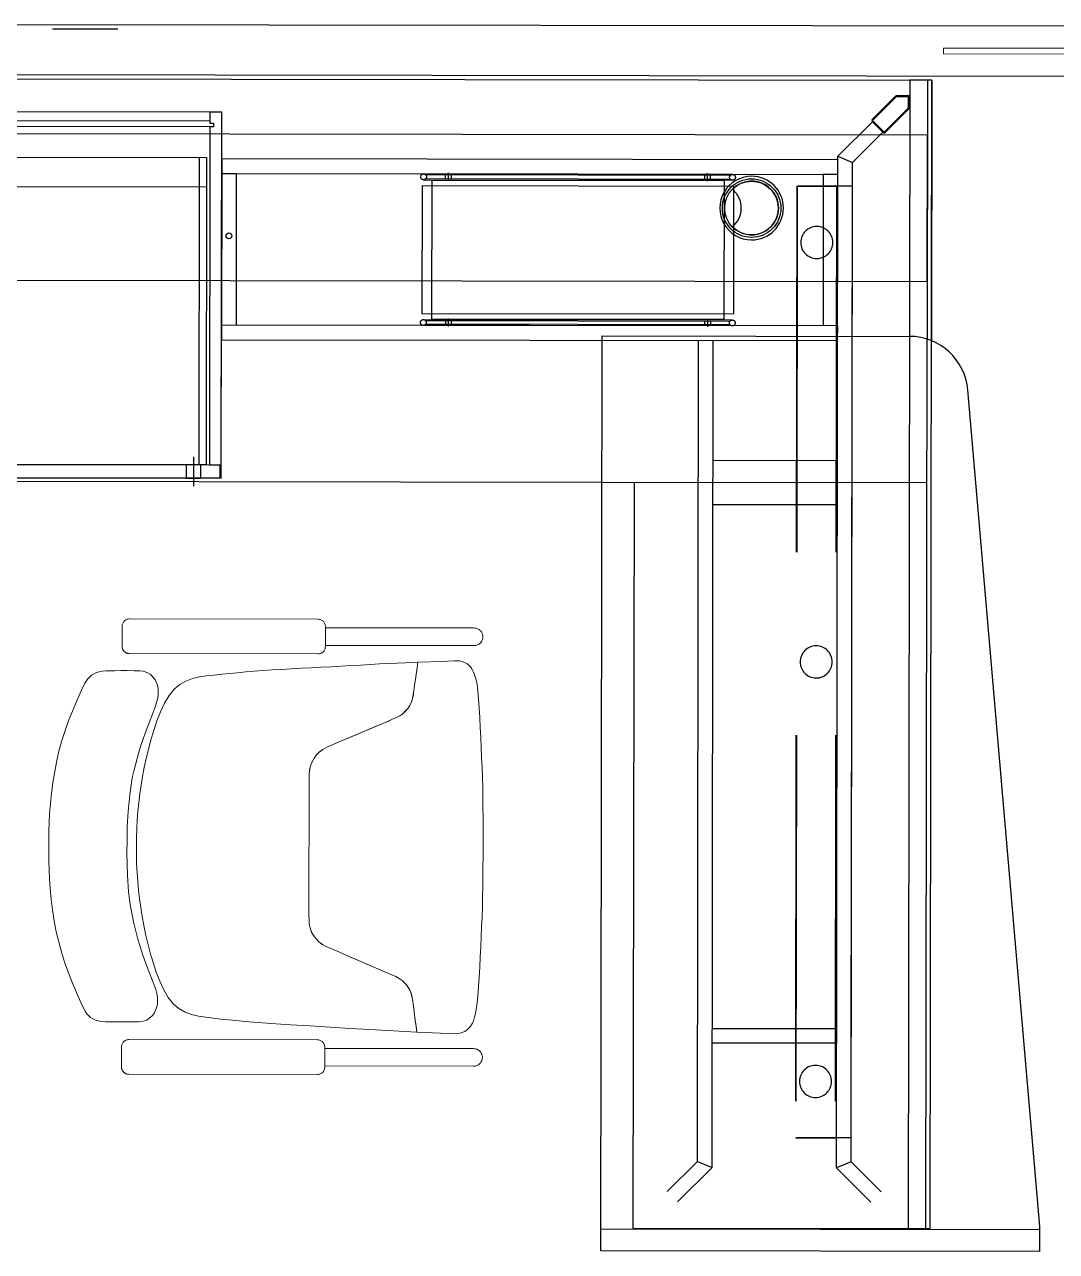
# Model space of a CAD drawing. Header units: inches. Extents: x 54 to 199, y 70 to 109.
# Drawn here: x 131.69 to 133.1, y 76.307 to 77.983 of the extents above; entities that cross this region are included whole.
import ezdxf
from ezdxf.enums import TextEntityAlignment as Align

# ---------------------------------------------------------------- set-up
doc = ezdxf.new("R2010")
doc.units = ezdxf.units.IN
doc.header["$MEASUREMENT"] = 0
for name, pattern in [('ACAD_ISO02W100', [15, 12, -3]), ('ACAD_ISO03W100', [30, 12, -18]), ('DASHED', [0.75, 0.5, -0.25]), ('DGN Style 2', [0.635854, 0.381513, -0.254342]), ('DGN Style 5', [15.868117, 6.800621, -9.067495]), ('HIDDEN', [0.375, 0.25, -0.125]), ('HIDDEN2', [0.1875, 0.125, -0.0625])]:
    doc.linetypes.add(name, pattern=pattern)
for name, color, linetype in [('1501', 6, 'Continuous'), ('A002_Pen02', 2, 'Continuous'), ('columns', 6, 'Continuous'), ('DIM', 152, 'Continuous')]:
    doc.layers.add(name, color=color, linetype=linetype)
doc.layers.add('A000_Non-Print', color=190, linetype='Continuous', plot=False)
doc.layers.add('GLASS-EEE', color=140, linetype='Continuous', lineweight=5)
doc.layers.add('HIDDEN-EEE', color=6, linetype='HIDDEN', lineweight=9)
doc.layers.add('GOLDCLADDING', color=7, linetype='Continuous', true_color=0xffc20a)
doc.styles.add('ROMANS', font='romans.shx')

# ---------------------------------------------------------------- blocks, each defined once
blk = doc.blocks.new('GRWRFHRH')
at = {"color": 252, "ltscale": 3}
for p, q in [((-6.6849, 5.3109), (-8.4485, 5.3135)), ((-8.4486, 5.2455), (-6.685, 5.2429))]:
    blk.add_line(p, q, dxfattribs=at)
at = {"color": 252, "linetype": 'ACAD_ISO02W100', "ltscale": 3}
for p, q in [((-7.0786, 5.2375), (-7.0809, 3.6685)), ((-7.0486, 5.2375), (-7.0786, 5.2375)), ((-7.0509, 3.6685), (-7.0486, 5.2375)), ((-7.1769, 5.1336), (-7.1298, 5.1806)), ((-7.1569, 5.1253), (-7.1156, 5.1665)), ((-8.0187, 5.1299), (-8.0191, 4.8829)), ((-7.1769, 5.1287), (-8.0187, 5.1299)), ((-7.1789, 3.7517), (-7.1769, 5.1336)), ((-7.1769, 5.1336), (-7.1569, 5.1253)), ((-7.1589, 3.7599), (-7.1569, 5.1253)), ((-8.0188, 5.1099), (-7.9988, 5.1099)), ((-8.0188, 5.1099), (-7.1769, 5.1087)), ((-7.9988, 5.1099), (-7.9991, 4.9029)), ((-7.1969, 5.1087), (-7.1972, 4.9017)), ((-7.1769, 5.1087), (-7.1969, 5.1087)), ((-7.1772, 4.9017), (-8.0191, 4.9029)), ((-7.1773, 4.8817), (-7.1772, 4.9017)), ((-8.0191, 4.8829), (-7.1773, 4.8817)), ((-7.3689, 3.7602), (-7.3673, 4.8819)), ((-7.3489, 3.7519), (-7.3473, 4.8819)), ((-7.0569, 3.6685), (-7.0551, 4.8838)), ((-7.1775, 4.7177), (-7.3475, 4.7179)), ((-7.0554, 4.6875), (-7.4994, 4.6881)), ((-7.4554, 4.6881), (-7.4569, 3.6691)), ((-7.3476, 4.6579), (-7.1776, 4.6577)), ((-7.3487, 3.9419), (-7.1787, 3.9417)), ((-7.1787, 3.9417), (-7.1787, 3.9217)), ((-7.1787, 3.9217), (-7.3487, 3.9219)), ((-7.3689, 3.7602), (-7.4102, 3.7191)), ((-7.3689, 3.7602), (-7.3489, 3.7519)), ((-7.1589, 3.7599), (-7.1789, 3.7517)), ((-7.1589, 3.7599), (-7.1178, 3.7186)), ((-7.3489, 3.7519), (-7.3961, 3.7049)), ((-7.1789, 3.7517), (-7.1319, 3.7045)), ((-7.4569, 3.6691), (-7.0569, 3.6685)), ((-7.0809, 3.6685), (-7.0509, 3.6685))]:
    blk.add_line(p, q, dxfattribs=at)
at = {"color": 252}
for p, q in [((-7.1301, 5.1838), (-7.0979, 5.216)), ((-7.1292, 5.1829), (-7.097, 5.2151)), ((-7.0965, 5.2165), (-7.0816, 5.2165)), ((-7.0965, 5.2153), (-7.0816, 5.2153)), ((-7.0809, 5.2145), (-7.0809, 5.1997)), ((-7.0796, 5.2145), (-7.0796, 5.1997)), ((-7.0811, 5.1991), (-7.1133, 5.167)), ((-7.0802, 5.1982), (-7.1125, 5.1661)), ((-7.1153, 5.1661), (-7.1301, 5.181)), ((-7.1144, 5.167), (-7.1292, 5.1819))]:
    blk.add_line(p, q, dxfattribs=at)
at = {"color": 252, "linetype": 'DGN Style 2', "ltscale": 30}
for p, q in [((-8.0187, 5.1939), (-8.4187, 5.1945)), ((-8.4027, 5.1825), (-8.0347, 5.1819)), ((-8.0187, 5.1939), (-8.0347, 5.1939)), ((-8.0347, 5.1939), (-8.0347, 5.1789)), ((-8.0347, 5.1819), (-8.0347, 5.1789)), ((-8.0194, 4.7119), (-8.0187, 5.1939)), ((-8.0194, 4.6939), (-8.0187, 5.1939)), ((-8.0347, 5.1739), (-8.4027, 5.1745)), ((-8.0347, 5.1739), (-8.0354, 4.7119)), ((-8.0347, 5.1789), (-8.0297, 5.1789)), ((-8.0297, 5.1739), (-8.0347, 5.1739)), ((-8.0297, 5.1789), (-8.0297, 5.1739)), ((-8.3981, 5.1325), (-8.0393, 5.1319)), ((-8.0493, 5.1319), (-8.05, 4.7119)), ((-8.0393, 5.1319), (-8.04, 4.7119)), ((-8.3982, 5.0925), (-8.0394, 5.0919)), ((-8.4134, 4.7125), (-8.0254, 4.7119)), ((-8.04, 4.7119), (-8.3988, 4.7125)), ((-8.0674, 4.712, 0.1342), (-8.0674, 4.694, 0.1342)), ((-8.0474, 4.7119, 0.1342), (-8.0674, 4.712, 0.1342)), ((-8.0574, 4.7231, 0.1342), (-8.0574, 4.6828, 0.1342)), ((-8.0474, 4.6939, 0.1342), (-8.0474, 4.7119, 0.1342)), ((-8.0354, 4.7119), (-8.0194, 4.7119)), ((-8.0254, 4.7119), (-8.0214, 4.7119)), ((-8.0214, 4.7119), (-8.0214, 4.7029)), ((-8.4194, 4.6945), (-8.0194, 4.6939)), ((-8.0214, 4.6939), (-8.4174, 4.6945)), ((-8.0674, 4.694, 0.1342), (-8.0474, 4.6939, 0.1342)), ((-8.0214, 4.7029), (-8.0214, 4.6939))]:
    blk.add_line(p, q, dxfattribs=at)
at = {"color": 252, "linetype": 'DGN Style 5', "ltscale": 3}
for p, q in [((-7.3209, 5.1089), (-7.7429, 5.1095)), ((-7.7429, 5.1015), (-7.3209, 5.1009)), ((-7.3241, 5.1074), (-7.7398, 5.108)), ((-7.7398, 5.103), (-7.3241, 5.1024)), ((-7.7317, 4.911), (-7.7314, 5.101)), ((-7.7314, 5.101), (-7.3324, 5.1004)), ((-7.7089, 5.0999), (-7.7089, 5.1109)), ((-7.3549, 5.0994), (-7.3549, 5.1104)), ((-7.3324, 5.1004), (-7.3327, 4.9104)), ((-7.3241, 5.1074), (-7.3241, 5.1074)), ((-7.7447, 4.9185), (-7.7445, 5.0935)), ((-7.7445, 5.0935), (-7.3195, 5.0929)), ((-7.3195, 5.0929), (-7.3197, 4.9179)), ((-7.3197, 4.9179), (-7.7447, 4.9185)), ((-7.7092, 4.9119), (-7.7092, 4.9009)), ((-7.7432, 4.9105), (-7.3212, 4.9099)), ((-7.3212, 4.9019), (-7.7432, 4.9025)), ((-7.7401, 4.909), (-7.3244, 4.9084)), ((-7.3244, 4.9034), (-7.7401, 4.904)), ((-7.3327, 4.9104), (-7.7317, 4.911)), ((-7.3552, 4.9114), (-7.3552, 4.9004)), ((-7.3244, 4.9034), (-7.3244, 4.9034))]:
    blk.add_line(p, q, dxfattribs=at)
at = {"color": 252, "linetype": 'DASHED'}
for p, q in [((-7.2331, 5.0927, -0.0032), (-7.235, 3.7927, -0.0032)), ((-7.2327, 5.0927, -0.0032), (-7.2347, 3.7927, -0.0032)), ((-7.2327, 5.0927, -0.0032), (-7.2347, 3.7927, -0.0032)), ((-7.2324, 5.0927, -0.0032), (-7.2343, 3.7927, -0.0032)), ((-7.2331, 5.0927, -0.0032), (-7.1782, 5.0927, -0.0032)), ((-7.157, 5.0926, -0.0032), (-7.231, 5.0927, -0.0032)), ((-7.1789, 5.0927, -0.0032), (-7.1809, 3.7927, -0.0032)), ((-7.1782, 5.0927, -0.0032), (-7.1801, 3.7927, -0.0032)), ((-7.1589, 3.7926, -0.0032), (-7.157, 5.0926, -0.0032)), ((-7.235, 3.7927, -0.0032), (-7.1801, 3.7927, -0.0032)), ((-7.1589, 3.7926, -0.0032), (-7.2329, 3.7927, -0.0032))]:
    blk.add_line(p, q, dxfattribs=at)
at = {"color": 252, "lineweight": 25}
for p, q in [((-7.501, 3.6381), (-7.4991, 4.8881)), ((-7.4991, 4.8881), (-7.079, 4.8875)), ((-6.9011, 3.6714), (-6.9994, 4.8144)), ((-6.901, 3.6372), (-6.9009, 3.6671)), ((-6.901, 3.6372), (-7.501, 3.6381))]:
    blk.add_line(p, q, dxfattribs=at)
at = {"color": 252, "linetype": 'DGN Style 5', "ltscale": 3}
for centre in [(-7.7429, 5.1055), (-7.3209, 5.1049), (-7.7432, 4.9065), (-7.3212, 4.9059)]:
    blk.add_circle(centre, 0.004, dxfattribs=at)
at = {"color": 252, "linetype": 'ACAD_ISO02W100', "ltscale": 3}
blk.add_circle((-7.2948, 5.0628), 0.04, dxfattribs=at)
at = {"color": 252, "ltscale": 3}
blk.add_circle((-8.0089, 5.0249), 0.004, dxfattribs=at)
at = {"color": 252}
for centre, radius, start, end in [((-7.0965, 5.2145), 0.002, 89.915, 134.915), ((-7.0965, 5.2145), 0.00075, 89.915, 134.915), ((-7.0816, 5.2145), 0.002, 359.915, 89.915), ((-7.0816, 5.2145), 0.00075, 359.915, 89.915), ((-7.0816, 5.1997), 0.00075, 314.915, 359.915), ((-7.0816, 5.1997), 0.002, 314.915, 359.915), ((-7.1287, 5.1824), 0.002, 134.915, 224.915), ((-7.1287, 5.1824), 0.00075, 134.915, 224.915), ((-7.1139, 5.1675), 0.002, 224.915, 314.915), ((-7.1139, 5.1675), 0.00075, 224.915, 314.915)]:
    blk.add_arc(centre, radius, start, end, dxfattribs=at)
at = {"color": 252, "lineweight": 25}
for centre, radius, start, end in [((-7.0791, 4.8075), 0.08, 4.915, 89.915), ((-6.9509, 3.6671), 0.05, 359.915, 4.915)]:
    blk.add_arc(centre, radius, start, end, dxfattribs=at)
at = {"color": 252, "linetype": 'DASHED', "extrusion": (0, 0, -1)}
for centre, major_axis, start_param, end_param in [((-7.2058, 5.0158, -0.0032), (-0.0155, 0.0155), 0.786882, 7.070067), ((-7.2066, 4.4427, -0.0032), (0.0155, 0.0155), -0.783914, 5.499271), ((-7.2075, 3.8696, -0.0032), (-0.0155, 0.0155), 0.786882, 7.070067)]:
    blk.add_ellipse(centre, major_axis=major_axis, ratio=1, start_param=start_param, end_param=end_param, dxfattribs=at)
at = {"layer": '1501', "color": 252}
blk.add_lwpolyline([(-7.3211, 5.0885, -0.461701), (-7.3212, 5.0373, 2.461701)], format="xyb", close=True, dxfattribs=at)
at = {"layer": 'A000_Non-Print', "color": 252}
for p, q in [((-7.0547, 5.1625), (-8.4427, 5.1645)), ((-7.055, 4.9625), (-7.0547, 5.1625)), ((-8.443, 4.9645), (-7.055, 4.9625))]:
    blk.add_line(p, q, dxfattribs=at)
at = {"layer": 'A002_Pen02', "color": 252}
for p, q in [((-8.4486, 5.2395), (-7.0486, 5.2375)), ((-7.0546, 5.2375), (-7.0551, 4.8838)), ((-7.0486, 5.2375), (-7.0491, 4.8817)), ((-7.4994, 4.6881), (-8.4494, 4.6895))]:
    blk.add_line(p, q, dxfattribs=at)
at = {"layer": 'A002_Pen02', "color": 252, "linetype": 'DGN Style 5'}
for p, q in [((-7.7129, 5.1029), (-7.7129, 5.1079)), ((-7.7049, 5.1029), (-7.7049, 5.1079)), ((-7.3589, 5.1024), (-7.3589, 5.1074)), ((-7.3509, 5.1024), (-7.3509, 5.1074)), ((-7.7132, 4.9089), (-7.7132, 4.9039)), ((-7.7052, 4.9089), (-7.7052, 4.9039)), ((-7.3592, 4.9084), (-7.3592, 4.9034)), ((-7.3512, 4.9084), (-7.3512, 4.9034))]:
    blk.add_line(p, q, dxfattribs=at)
at = {"layer": 'A002_Pen02', "color": 252, "linetype": 'ACAD_ISO03W100'}
blk.add_line((-7.5009, 3.6681), (-6.9009, 3.6672), dxfattribs=at)
at = {"layer": 'columns', "color": 252}
blk.add_line((-8.2498, 5.3076), (-8.1605, 5.3078), dxfattribs=at)
at = {"layer": 'DIM', "color": 252}
for points in [[(-7.2949, 5.0193, 1), (-7.2948, 5.1063, 1)], [(-7.2948, 5.0996, -1), (-7.2949, 5.0261, -1)]]:
    blk.add_lwpolyline(points, format="xyb", close=True, dxfattribs=at)
at = {"layer": 'GLASS-EEE', "color": 252, "ltscale": 3}
for p, q in [((-6.6849, 5.2809), (-7.0329, 5.2814)), ((-7.0329, 5.2814), (-7.0329, 5.2734)), ((-7.0329, 5.2734), (-6.6849, 5.2729))]:
    blk.add_line(p, q, dxfattribs=at)
at = {"layer": 'HIDDEN-EEE', "color": 252, "linetype": 'HIDDEN2', "ltscale": 300}
for p, q in [((-7.887, 4.5011), (-8.1447, 4.5015)), ((-8.1547, 4.4915), (-8.1547, 4.4641)), ((-7.8771, 4.4637), (-7.877, 4.4911)), ((-7.877, 4.4894), (-7.6738, 4.4891)), ((-7.8771, 4.4654), (-7.6738, 4.4651)), ((-8.1448, 4.4541), (-7.8871, 4.4537)), ((-7.7507, 4.4423), (-7.7572, 4.442)), ((-7.7511, 4.4396), (-7.7507, 4.4423)), ((-7.7507, 4.4423), (-7.7508, 4.4415)), ((-7.7159, 4.4435), (-7.7507, 4.4423)), ((-7.7101, 4.4437), (-7.7159, 4.4435)), ((-7.7006, 4.4441), (-7.7101, 4.4437)), ((-7.697, 4.4443), (-7.7006, 4.4441)), ((-7.6939, 4.444), (-7.697, 4.4443)), ((-7.692, 4.4438), (-7.6939, 4.444)), ((-7.69, 4.4433), (-7.692, 4.4438)), ((-7.6881, 4.4424), (-7.69, 4.4433)), ((-7.6853, 4.4412), (-7.6881, 4.4424)), ((-8.1899, 4.4282, 0.4194), (-8.1965, 4.4248, 0.4194)), ((-8.1819, 4.43, 0.4194), (-8.1899, 4.4282, 0.4194)), ((-8.1763, 4.4304, 0.4194), (-8.1819, 4.43, 0.4194)), ((-8.1648, 4.4307, 0.4194), (-8.1763, 4.4304, 0.4194)), ((-8.1564, 4.4308, 0.4194), (-8.1648, 4.4307, 0.4194)), ((-8.1479, 4.4308, 0.4194), (-8.1564, 4.4308, 0.4194)), ((-8.1384, 4.4306, 0.4194), (-8.1479, 4.4308, 0.4194)), ((-8.13, 4.4305, 0.4194), (-8.1384, 4.4306, 0.4194)), ((-8.1262, 4.43, 0.4194), (-8.13, 4.4305, 0.4194)), ((-8.1197, 4.4278, 0.4194), (-8.1262, 4.43, 0.4194)), ((-8.1166, 4.4259, 0.4194), (-8.1197, 4.4278, 0.4194)), ((-8.1138, 4.4232, 0.4194), (-8.1166, 4.4259, 0.4194)), ((-8.0187, 4.4259), (-8.0291, 4.4248)), ((-8.0081, 4.427), (-8.0187, 4.4259)), ((-7.9971, 4.428), (-8.0081, 4.427)), ((-7.9858, 4.4291), (-7.9971, 4.428)), ((-7.9742, 4.43), (-7.9858, 4.4291)), ((-7.9621, 4.4309), (-7.9742, 4.43)), ((-7.9497, 4.4317), (-7.9621, 4.4309)), ((-7.9368, 4.4325), (-7.9497, 4.4317)), ((-7.9237, 4.4333), (-7.9368, 4.4325)), ((-7.9102, 4.434), (-7.9237, 4.4333)), ((-7.8967, 4.4347), (-7.9102, 4.434)), ((-7.883, 4.4355), (-7.8967, 4.4347)), ((-7.8693, 4.4362), (-7.883, 4.4355)), ((-7.8556, 4.437), (-7.8693, 4.4362)), ((-7.8421, 4.4378), (-7.8556, 4.437)), ((-7.8288, 4.4385), (-7.8421, 4.4378)), ((-7.8157, 4.4393), (-7.8288, 4.4385)), ((-7.803, 4.4399), (-7.8157, 4.4393)), ((-7.7907, 4.4405), (-7.803, 4.4399)), ((-7.7789, 4.4411), (-7.7907, 4.4405)), ((-7.7677, 4.4416), (-7.7789, 4.4411)), ((-7.7572, 4.442), (-7.7677, 4.4416)), ((-7.7539, 4.4192), (-7.7529, 4.426)), ((-7.7523, 4.4307), (-7.753, 4.4254)), ((-7.7529, 4.426), (-7.7522, 4.4312)), ((-7.7518, 4.4345), (-7.7523, 4.4307)), ((-7.7522, 4.4312), (-7.7517, 4.435)), ((-7.7514, 4.4373), (-7.7518, 4.4345)), ((-7.7517, 4.435), (-7.7513, 4.4377)), ((-7.7511, 4.4392), (-7.7514, 4.4373)), ((-7.7513, 4.4377), (-7.7511, 4.4396)), ((-7.751, 4.4403), (-7.7511, 4.4392)), ((-7.7508, 4.4415), (-7.751, 4.4403)), ((-7.6833, 4.44), (-7.6853, 4.4412)), ((-7.6813, 4.4382), (-7.6833, 4.44)), ((-7.6789, 4.4359), (-7.6813, 4.4382)), ((-7.6771, 4.4334), (-7.6789, 4.4359)), ((-7.6751, 4.4296), (-7.6771, 4.4334)), ((-7.6736, 4.4265), (-7.6751, 4.4296)), ((-7.6725, 4.4224), (-7.6736, 4.4265)), ((-8.2055, 4.4137, 0.4194), (-8.2102, 4.4042, 0.4194)), ((-8.2017, 4.4197, 0.4194), (-8.2055, 4.4137, 0.4194)), ((-8.1965, 4.4248, 0.4194), (-8.2017, 4.4197, 0.4194)), ((-8.1094, 4.4181, 0.4194), (-8.1138, 4.4232, 0.4194)), ((-8.1065, 4.4111, 0.4194), (-8.1094, 4.4181, 0.4194)), ((-8.1054, 4.4065, 0.4194), (-8.1065, 4.4111, 0.4194)), ((-8.076, 4.4119), (-8.0836, 4.4053)), ((-8.0676, 4.4166), (-8.076, 4.4119)), ((-8.0586, 4.4199), (-8.0676, 4.4166)), ((-8.0492, 4.4222), (-8.0586, 4.4199)), ((-8.0393, 4.4237), (-8.0492, 4.4222)), ((-8.0291, 4.4248), (-8.0393, 4.4237)), ((-7.7551, 4.4106), (-7.7565, 4.4004)), ((-7.7565, 4.4004), (-7.7551, 4.4106)), ((-7.7551, 4.4106), (-7.7539, 4.4192)), ((-7.754, 4.4185), (-7.7551, 4.4106)), ((-7.753, 4.4254), (-7.754, 4.4185)), ((-7.6712, 4.4184), (-7.6725, 4.4224)), ((-7.6699, 4.4117), (-7.6712, 4.4184)), ((-7.6688, 4.4029), (-7.6699, 4.4117)), ((-8.2138, 4.396, 0.4194), (-8.218, 4.3864, 0.4194)), ((-8.2102, 4.4042, 0.4194), (-8.2138, 4.396, 0.4194)), ((-8.1064, 4.3916, 0.4194), (-8.1054, 4.3972, 0.4194)), ((-8.1054, 4.3972, 0.4194), (-8.1054, 4.4065, 0.4194)), ((-8.0906, 4.3967), (-8.0968, 4.3864)), ((-8.0836, 4.4053), (-8.0906, 4.3967)), ((-7.7579, 4.3927), (-7.7594, 4.3883)), ((-7.7591, 4.3889), (-7.7579, 4.3927)), ((-7.7565, 4.4004), (-7.7579, 4.3927)), ((-7.7579, 4.3927), (-7.7569, 4.3977)), ((-7.7569, 4.3977), (-7.7565, 4.4004)), ((-7.6677, 4.3922), (-7.6688, 4.4029)), ((-7.6669, 4.38), (-7.6677, 4.3922)), ((-8.2227, 4.3755, 0.4194), (-8.2274, 4.3635, 0.4194)), ((-8.218, 4.3864, 0.4194), (-8.2227, 4.3755, 0.4194)), ((-8.1154, 4.3656, 0.4194), (-8.1099, 4.3799, 0.4194)), ((-8.1099, 4.3799, 0.4194), (-8.1064, 4.3916, 0.4194)), ((-8.0968, 4.3864), (-8.1023, 4.3747)), ((-7.7726, 4.3711), (-7.7677, 4.3754)), ((-7.7674, 4.3757), (-7.7714, 4.372)), ((-7.7677, 4.3754), (-7.7644, 4.3792)), ((-7.7644, 4.3792), (-7.7674, 4.3757)), ((-7.7617, 4.3834), (-7.7644, 4.3792)), ((-7.7644, 4.3792), (-7.7617, 4.3834)), ((-7.7617, 4.3834), (-7.7591, 4.3889)), ((-7.7594, 4.3883), (-7.7617, 4.3834)), ((-7.6661, 4.3668), (-7.6669, 4.38)), ((-8.2274, 4.3635, 0.4194), (-8.2321, 4.3506, 0.4194)), ((-8.1255, 4.339, 0.4194), (-8.1154, 4.3656, 0.4194)), ((-8.1072, 4.3622), (-8.1116, 4.3492)), ((-8.1023, 4.3747), (-8.1072, 4.3622)), ((-7.7987, 4.3587), (-7.8581, 4.3334)), ((-7.8077, 4.3549), (-7.7964, 4.3597)), ((-7.7909, 4.362), (-7.7987, 4.3587)), ((-7.7964, 4.3597), (-7.7855, 4.3644)), ((-7.7855, 4.3644), (-7.7909, 4.362)), ((-7.7799, 4.3667), (-7.7855, 4.3644)), ((-7.7855, 4.3644), (-7.7799, 4.3667)), ((-7.7799, 4.3667), (-7.7726, 4.3711)), ((-7.7755, 4.3691), (-7.7799, 4.3667)), ((-7.7726, 4.3711), (-7.7755, 4.3691)), ((-7.7714, 4.372), (-7.7726, 4.3711)), ((-7.6655, 4.3531), (-7.6661, 4.3668)), ((-8.2321, 4.3506, 0.4194), (-8.2365, 4.3369, 0.4194)), ((-8.1116, 4.3492), (-8.1155, 4.3361)), ((-7.8452, 4.3389), (-7.832, 4.3445)), ((-7.832, 4.3445), (-7.8195, 4.3498)), ((-7.8195, 4.3498), (-7.8077, 4.3549)), ((-7.6648, 4.3393), (-7.6655, 4.3531)), ((-8.2365, 4.3369, 0.4194), (-8.2405, 4.3226, 0.4194)), ((-8.1325, 4.3176, 0.4194), (-8.1291, 4.3285, 0.4194)), ((-8.1291, 4.3285, 0.4194), (-8.1255, 4.339, 0.4194)), ((-8.1155, 4.3361), (-8.1189, 4.3232)), ((-7.874, 4.3266), (-7.8806, 4.3232)), ((-7.8806, 4.3232), (-7.874, 4.3266)), ((-7.874, 4.3266), (-7.8561, 4.3343)), ((-7.8581, 4.3334), (-7.874, 4.3266)), ((-7.8561, 4.3343), (-7.8452, 4.3389)), ((-7.6642, 4.3256), (-7.6648, 4.3393)), ((-7.6636, 4.3119), (-7.6642, 4.3256)), ((-8.2405, 4.3226, 0.4194), (-8.244, 4.3079, 0.4194)), ((-8.1384, 4.2955, 0.4194), (-8.1325, 4.3176, 0.4194)), ((-8.1219, 4.3107), (-8.1246, 4.2984)), ((-8.1189, 4.3232), (-8.1219, 4.3107)), ((-7.8926, 4.3112), (-7.8953, 4.3064)), ((-7.8953, 4.3063), (-7.8926, 4.3112)), ((-7.8892, 4.3158), (-7.8926, 4.3112)), ((-7.8926, 4.3112), (-7.8892, 4.3158)), ((-7.8851, 4.3198), (-7.8892, 4.3158)), ((-7.8892, 4.3158), (-7.8854, 4.3195)), ((-7.8854, 4.3195), (-7.8806, 4.3232)), ((-7.8806, 4.3232), (-7.8851, 4.3198)), ((-7.663, 4.2983), (-7.6636, 4.3119)), ((-8.2468, 4.2932, 0.4194), (-8.2495, 4.2779, 0.4194)), ((-8.244, 4.3079, 0.4194), (-8.2468, 4.2932, 0.4194)), ((-8.1408, 4.2843, 0.4194), (-8.1384, 4.2955, 0.4194)), ((-8.1246, 4.2984), (-8.1269, 4.2863)), ((-7.8987, 4.2934), (-7.899, 4.2896)), ((-7.899, 4.2896), (-7.8987, 4.2934)), ((-7.8973, 4.3009), (-7.8987, 4.2934)), ((-7.8987, 4.2934), (-7.8986, 4.2953)), ((-7.8986, 4.2953), (-7.8973, 4.3009)), ((-7.8953, 4.3064), (-7.8973, 4.3009)), ((-7.8973, 4.3009), (-7.8953, 4.3063)), ((-7.6625, 4.2847), (-7.663, 4.2983)), ((-8.2495, 4.2779, 0.4194), (-8.2514, 4.2631, 0.4194)), ((-8.1444, 4.2612, 0.4194), (-8.1408, 4.2843, 0.4194)), ((-8.1269, 4.2863), (-8.1289, 4.2743)), ((-7.8995, 4.0997), (-7.899, 4.2805)), ((-7.899, 4.2804), (-7.8995, 4.0997)), ((-7.899, 4.2896), (-7.899, 4.2804)), ((-7.899, 4.2805), (-7.899, 4.2896)), ((-7.6622, 4.2711), (-7.6625, 4.2847)), ((-8.2514, 4.2631, 0.4194), (-8.2538, 4.2355, 0.4194)), ((-8.1466, 4.2382, 0.4194), (-8.1444, 4.2612, 0.4194)), ((-8.1306, 4.2623), (-8.132, 4.2504)), ((-8.1289, 4.2743), (-8.1306, 4.2623)), ((-7.6619, 4.2575), (-7.6622, 4.2711)), ((-8.132, 4.2504), (-8.1332, 4.2384)), ((-7.6618, 4.2439), (-7.6619, 4.2575)), ((-7.6617, 4.2303), (-7.6618, 4.2439)), ((-8.2538, 4.2355, 0.4194), (-8.2548, 4.212, 0.4194)), ((-8.1477, 4.2175, 0.4194), (-8.1466, 4.2382, 0.4194)), ((-8.1341, 4.2265), (-8.1348, 4.2146)), ((-8.1332, 4.2384), (-8.1341, 4.2265)), ((-7.6616, 4.2167), (-7.6617, 4.2303)), ((-8.2548, 4.212, 0.4194), (-8.255, 4.191, 0.4194)), ((-8.148, 4.1994, 0.4194), (-8.1477, 4.2175, 0.4194)), ((-8.1348, 4.2146), (-8.1352, 4.2026)), ((-7.6617, 4.2031), (-7.6616, 4.2167)), ((-8.255, 4.191, 0.4194), (-8.2549, 4.1699, 0.4194)), ((-8.1481, 4.1813, 0.4194), (-8.148, 4.1994, 0.4194)), ((-8.1352, 4.2026), (-8.1353, 4.1907)), ((-7.6617, 4.1895), (-7.6617, 4.2031)), ((-8.1475, 4.1513, 0.4194), (-8.1481, 4.1813, 0.4194)), ((-8.1353, 4.1907), (-8.1353, 4.1787)), ((-8.1353, 4.1787), (-8.1349, 4.1668)), ((-7.6618, 4.1622), (-7.6617, 4.1758)), ((-7.6617, 4.1758), (-7.6617, 4.1895)), ((-8.2549, 4.1699, 0.4194), (-8.2545, 4.1586, 0.4194)), ((-8.2545, 4.1586, 0.4194), (-8.2539, 4.1464, 0.4194)), ((-8.1349, 4.1668), (-8.1343, 4.1548)), ((-7.6619, 4.1486), (-7.6618, 4.1622)), ((-8.2539, 4.1464, 0.4194), (-8.253, 4.133, 0.4194)), ((-8.1458, 4.1285, 0.4194), (-8.1475, 4.1513, 0.4194)), ((-8.1343, 4.1548), (-8.1334, 4.1429)), ((-8.1334, 4.1429), (-8.1323, 4.131)), ((-7.662, 4.135), (-7.6619, 4.1486)), ((-8.253, 4.133, 0.4194), (-8.2516, 4.1187, 0.4194)), ((-8.1432, 4.1086, 0.4194), (-8.1458, 4.1285, 0.4194)), ((-8.1323, 4.131), (-8.1309, 4.119)), ((-7.6623, 4.1214), (-7.662, 4.135)), ((-8.2516, 4.1187, 0.4194), (-8.2499, 4.1041, 0.4194)), ((-8.1389, 4.0859, 0.4194), (-8.1432, 4.1086, 0.4194)), ((-8.1309, 4.119), (-8.1293, 4.107)), ((-8.1293, 4.107), (-8.1272, 4.095)), ((-7.663, 4.0942), (-7.6626, 4.1078)), ((-7.6626, 4.1078), (-7.6623, 4.1214)), ((-8.2499, 4.1041, 0.4194), (-8.2474, 4.0888, 0.4194)), ((-8.1272, 4.095), (-8.1251, 4.0829)), ((-7.8995, 4.0997), (-7.8992, 4.0868)), ((-7.8992, 4.0868), (-7.8995, 4.0997)), ((-7.6636, 4.0806), (-7.663, 4.0942)), ((-8.2474, 4.0888, 0.4194), (-8.2446, 4.074, 0.4194)), ((-8.2446, 4.074, 0.4194), (-8.2373, 4.045, 0.4194)), ((-8.1332, 4.0638, 0.4194), (-8.1389, 4.0859, 0.4194)), ((-8.1251, 4.0829), (-8.1226, 4.0706)), ((-7.8992, 4.0868), (-7.8991, 4.0848)), ((-7.8991, 4.0848), (-7.8992, 4.0868)), ((-7.8991, 4.0848), (-7.8979, 4.0792)), ((-7.8979, 4.0792), (-7.8991, 4.0848)), ((-7.8979, 4.0792), (-7.8959, 4.0737)), ((-7.8959, 4.0738), (-7.8979, 4.0792)), ((-7.8932, 4.0689), (-7.8959, 4.0738)), ((-7.8959, 4.0737), (-7.8932, 4.0689)), ((-7.6642, 4.067), (-7.6636, 4.0806)), ((-8.1263, 4.0423, 0.4194), (-8.1332, 4.0638, 0.4194)), ((-8.1226, 4.0706), (-8.1196, 4.058)), ((-8.1196, 4.058), (-8.1162, 4.0452)), ((-7.8932, 4.0689), (-7.8898, 4.0643)), ((-7.8898, 4.0643), (-7.8932, 4.0689)), ((-7.8898, 4.0643), (-7.8894, 4.0638)), ((-7.8861, 4.0605), (-7.8898, 4.0643)), ((-7.8894, 4.0638), (-7.8858, 4.0602)), ((-7.8813, 4.0568), (-7.8861, 4.0605)), ((-7.8858, 4.0602), (-7.8812, 4.0568)), ((-7.8762, 4.0541), (-7.8813, 4.0568)), ((-7.8812, 4.0568), (-7.8762, 4.0541)), ((-7.6649, 4.0533), (-7.6642, 4.067)), ((-8.2373, 4.045, 0.4194), (-8.233, 4.0313, 0.4194)), ((-8.1194, 4.0234, 0.4194), (-8.1263, 4.0423, 0.4194)), ((-8.1162, 4.0452), (-8.1124, 4.0321)), ((-7.8762, 4.0541), (-7.8727, 4.0525)), ((-7.8588, 4.0465), (-7.8762, 4.0541)), ((-7.8727, 4.0525), (-7.8588, 4.0465)), ((-7.8588, 4.0465), (-7.8459, 4.0409)), ((-7.8417, 4.0391), (-7.8588, 4.0465)), ((-7.8459, 4.0409), (-7.8328, 4.0353)), ((-7.6656, 4.0396), (-7.6649, 4.0533)), ((-8.233, 4.0313, 0.4194), (-8.228, 4.0178, 0.4194)), ((-8.1135, 4.0082, 0.4194), (-8.1194, 4.0234, 0.4194)), ((-8.1124, 4.0321), (-8.1081, 4.019)), ((-7.8254, 4.0321), (-7.8417, 4.0391)), ((-7.8328, 4.0353), (-7.8204, 4.0299)), ((-7.8085, 4.0248), (-7.8254, 4.0321)), ((-7.8204, 4.0299), (-7.8085, 4.0248)), ((-7.8085, 4.0248), (-7.7973, 4.0199)), ((-7.7918, 4.0175), (-7.8085, 4.0248)), ((-7.6671, 4.0122), (-7.6663, 4.0259)), ((-7.6663, 4.0259), (-7.6656, 4.0396)), ((-8.228, 4.0178, 0.4194), (-8.2236, 4.0063, 0.4194)), ((-8.1108, 4.0013, 0.4194), (-8.1135, 4.0082, 0.4194)), ((-8.1081, 4.019), (-8.1033, 4.0064)), ((-8.1033, 4.0064), (-8.0978, 3.9948)), ((-7.7973, 4.0199), (-7.7865, 4.0153)), ((-7.7809, 4.0128), (-7.7918, 4.0175)), ((-7.7865, 4.0153), (-7.7809, 4.0128)), ((-7.7809, 4.0128), (-7.7764, 4.0104)), ((-7.7764, 4.0104), (-7.7809, 4.0128)), ((-7.7764, 4.0104), (-7.7723, 4.0075)), ((-7.7723, 4.0075), (-7.7764, 4.0104)), ((-7.7723, 4.0075), (-7.7669, 4.0021)), ((-7.7684, 4.0037), (-7.7723, 4.0075)), ((-7.6679, 3.9989), (-7.6671, 4.0122)), ((-8.2236, 4.0063, 0.4194), (-8.2149, 3.9858, 0.4194)), ((-8.1089, 3.9953, 0.4194), (-8.1108, 4.0013, 0.4194)), ((-8.1075, 3.9896, 0.4194), (-8.1089, 3.9953, 0.4194)), ((-8.0978, 3.9948), (-8.0916, 3.9844)), ((-7.7654, 4.0002), (-7.7684, 4.0037)), ((-7.7669, 4.0021), (-7.7654, 4.0002)), ((-7.7654, 4.0002), (-7.7614, 3.9933)), ((-7.7627, 3.996), (-7.7654, 4.0002)), ((-7.7605, 3.9915), (-7.7627, 3.996)), ((-7.7614, 3.9933), (-7.7602, 3.9905)), ((-7.7589, 3.9867), (-7.7605, 3.9915)), ((-7.7602, 3.9905), (-7.758, 3.9819)), ((-7.6688, 3.9867), (-7.6679, 3.9989)), ((-8.2149, 3.9858, 0.4194), (-8.209, 3.9722, 0.4194)), ((-8.1077, 3.9701, 0.4194), (-8.1065, 3.9747, 0.4194)), ((-8.1065, 3.984, 0.4194), (-8.1075, 3.9896, 0.4194)), ((-8.1063, 3.9798, 0.4194), (-8.1065, 3.984, 0.4194)), ((-8.1065, 3.9747, 0.4194), (-8.1063, 3.9798, 0.4194)), ((-8.0916, 3.9844), (-8.0848, 3.9758)), ((-8.0848, 3.9758), (-8.0771, 3.9692)), ((-7.7576, 3.979), (-7.7589, 3.9867)), ((-7.758, 3.9819), (-7.7576, 3.979)), ((-7.7576, 3.979), (-7.7562, 3.9688)), ((-7.7563, 3.9695), (-7.7576, 3.979)), ((-7.6709, 3.9688), (-7.6699, 3.976)), ((-7.6699, 3.9771), (-7.6688, 3.9867)), ((-7.6699, 3.976), (-7.6699, 3.9771)), ((-8.209, 3.9722, 0.4194), (-8.2054, 3.9658, 0.4194)), ((-8.2054, 3.9658, 0.4194), (-8.2029, 3.962, 0.4194)), ((-8.2029, 3.962, 0.4194), (-8.2004, 3.9592, 0.4194)), ((-8.2004, 3.9592, 0.4194), (-8.1977, 3.9569, 0.4194)), ((-8.1977, 3.9569, 0.4194), (-8.1947, 3.9551, 0.4194)), ((-8.121, 3.9535, 0.4194), (-8.1159, 3.9572, 0.4194)), ((-8.1159, 3.9572, 0.4194), (-8.1131, 3.9598, 0.4194)), ((-8.1131, 3.9598, 0.4194), (-8.1106, 3.9631, 0.4194)), ((-8.1106, 3.9631, 0.4194), (-8.1077, 3.9701, 0.4194)), ((-8.0771, 3.9692), (-8.0688, 3.9644)), ((-8.0688, 3.9644), (-8.0598, 3.961)), ((-8.0598, 3.961), (-8.0504, 3.9587)), ((-8.0504, 3.9587), (-8.0405, 3.9572)), ((-8.0405, 3.9572), (-8.0303, 3.956)), ((-7.7551, 3.9602), (-7.7563, 3.9695)), ((-7.7562, 3.9688), (-7.7551, 3.9602)), ((-7.7551, 3.9602), (-7.7542, 3.9533)), ((-7.7531, 3.9448), (-7.7551, 3.9602)), ((-7.6748, 3.9525), (-7.6733, 3.9577)), ((-7.6733, 3.9577), (-7.6723, 3.9606)), ((-7.6723, 3.9606), (-7.6719, 3.9632)), ((-7.6719, 3.9632), (-7.6711, 3.9672)), ((-7.6711, 3.9672), (-7.6709, 3.9688)), ((-8.1947, 3.9551, 0.4194), (-8.1912, 3.9534, 0.4194)), ((-8.1912, 3.9534, 0.4194), (-8.1875, 3.9525, 0.4194)), ((-8.1875, 3.9525, 0.4194), (-8.1831, 3.9516, 0.4194)), ((-8.1831, 3.9516, 0.4194), (-8.1775, 3.9512, 0.4194)), ((-8.1775, 3.9512, 0.4194), (-8.1736, 3.951, 0.4194)), ((-8.1736, 3.951, 0.4194), (-8.166, 3.9508, 0.4194)), ((-8.166, 3.9508, 0.4194), (-8.1313, 3.9508, 0.4194)), ((-8.166, 3.9508, 0.4194), (-8.166, 3.9508, 0.4194)), ((-8.1313, 3.9508, 0.4194), (-8.1275, 3.9514, 0.4194)), ((-8.1275, 3.9514, 0.4194), (-8.121, 3.9535, 0.4194)), ((-8.0303, 3.956), (-8.0199, 3.9548)), ((-8.0199, 3.9548), (-8.0093, 3.9537)), ((-8.0093, 3.9537), (-7.9983, 3.9526)), ((-7.9983, 3.9526), (-7.9871, 3.9515)), ((-7.9871, 3.9515), (-7.9754, 3.9505)), ((-7.9754, 3.9505), (-7.9509, 3.9487)), ((-7.9509, 3.9487), (-7.9249, 3.947)), ((-7.9249, 3.947), (-7.8979, 3.9454)), ((-7.8979, 3.9454), (-7.8706, 3.9438)), ((-7.8706, 3.9438), (-7.8434, 3.9421)), ((-7.8434, 3.9421), (-7.817, 3.9404)), ((-7.817, 3.9404), (-7.792, 3.939)), ((-7.7542, 3.9533), (-7.7531, 3.9448)), ((-7.7531, 3.9448), (-7.7526, 3.9416)), ((-7.752, 3.9371), (-7.7531, 3.9448)), ((-7.7526, 3.9416), (-7.7523, 3.9388)), ((-7.6846, 3.939), (-7.6826, 3.9408)), ((-7.6826, 3.9408), (-7.6801, 3.9431)), ((-7.6801, 3.9431), (-7.6783, 3.9456)), ((-7.6783, 3.9456), (-7.6763, 3.9494)), ((-7.6763, 3.9494), (-7.6748, 3.9525)), ((-8.1455, 3.9268), (-7.8879, 3.9264)), ((-7.792, 3.939), (-7.752, 3.9371)), ((-7.7523, 3.9388), (-7.7521, 3.9379)), ((-7.7521, 3.9379), (-7.752, 3.9371)), ((-7.752, 3.9371), (-7.6983, 3.9348)), ((-7.752, 3.9371), (-7.752, 3.9371)), ((-7.6983, 3.9348), (-7.6953, 3.9351)), ((-7.6953, 3.9351), (-7.6933, 3.9353)), ((-7.6933, 3.9353), (-7.6913, 3.9358)), ((-7.6913, 3.9358), (-7.6894, 3.9367)), ((-7.6894, 3.9367), (-7.6866, 3.9378)), ((-7.6866, 3.9378), (-7.6846, 3.939)), ((-8.1556, 3.8894), (-8.1556, 3.9168)), ((-7.8779, 3.9164), (-7.8779, 3.889)), ((-7.8779, 3.9147), (-7.6746, 3.9144)), ((-7.8779, 3.8907), (-7.6747, 3.8904)), ((-7.888, 3.879), (-8.1456, 3.8794))]:
    blk.add_line(p, q, dxfattribs=at)
for centre, radius, start, end in [((-8.1447, 4.4915), 0.01, 89.915, 179.915), ((-7.887, 4.4911), 0.01, 359.915, 89.915), ((-7.6738, 4.4771), 0.012, 269.915, 89.915), ((-8.1447, 4.4641), 0.01, 179.915, 269.915), ((-7.8871, 4.4637), 0.01, 269.915, 359.915), ((-8.1456, 3.9168), 0.01, 89.915, 179.915), ((-7.8879, 3.9164), 0.01, 359.915, 89.915), ((-7.6746, 3.9024), 0.012, 269.915, 89.915), ((-8.1456, 3.8894), 0.01, 179.915, 269.915), ((-7.8879, 3.889), 0.01, 269.915, 359.915)]:
    blk.add_arc(centre, radius, start, end, dxfattribs=at)
at = {"color": 252, "style": 'ROMANS'}
for p in [(-5.1176, 7.4592, 0), (3.1653, 4.7064, 0), (-5.1176, 4.6287, 0)]:
    blk.add_attdef('ELEV', text='', height=0.1035, dxfattribs=at).set_placement(p, align=Align.BOTTOM_LEFT)
for p in [(-5.1176, 7.3903, 0), (3.1653, 4.6376, 0), (-5.1176, 4.5599, 0)]:
    blk.add_attdef('LEVEL', text='', height=0.1035, dxfattribs=at).set_placement(p, align=Align.TOP_LEFT)

msp = doc.modelspace()

# ---------------------------------------------------------------- block references
at = {"layer": 'GOLDCLADDING'}
msp.add_blockref('GRWRFHRH', (139.9781, 72.6693, 0), dxfattribs=at)

doc.saveas('drawing.dxf')
